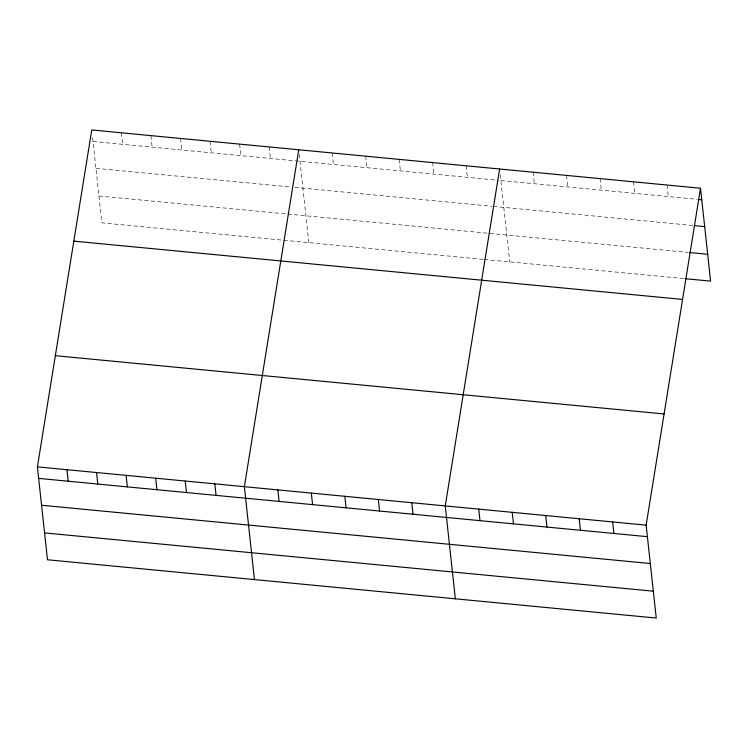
<?xml version="1.0" encoding="UTF-8"?>
<svg xmlns="http://www.w3.org/2000/svg" width="748" height="748" viewBox="0 0 748 748"><rect width="100%" height="100%" fill="white"/><g stroke="black" fill="none" stroke-linecap="round" stroke-linejoin="round"><path stroke-width="0.56" stroke-dasharray="3.74 2.81" d="M93.014 141.484L498.57 180.305M500.88 180.53L697.145 199.323M95.931 168.328L290.402 186.953M294.946 187.383L492.249 206.28M493.4 206.383L693.134 225.513M98.942 195.995L286.578 213.965M287.718 214.068L688.057 252.403M483.161 259.35L101.859 222.848L92.518 136.875M484.311 259.463L684.046 278.583M667.029 185.037L668.282 196.556M633.547 181.829L634.8 193.349M600.064 178.622L601.317 190.151M566.582 175.415L567.835 186.944M533.1 172.208L534.353 183.737M500.253 174.77L509.715 261.894M466.144 165.804L467.397 177.323M432.662 162.597L433.915 174.116M399.18 159.389L400.432 170.918M365.697 156.182L366.95 167.711M332.215 152.975L333.468 164.504M299.237 154.378L308.831 242.661M269.168 146.945L270.421 158.464M239.603 144.112L240.856 155.631M210.038 141.279L211.291 152.807M180.464 138.445L181.717 149.974M150.9 135.622L152.153 147.141M121.335 132.789L122.588 144.308"/><path stroke-width="1.12" d="M700.511 188.234L646.141 525.152L656.239 618.044L47.489 559.766L37.4 466.874L91.761 129.956L700.511 188.234L710.6 281.126L685.196 278.695M298.742 149.768L244.372 486.686L254.46 579.578M499.627 169.001L445.256 505.919L455.354 598.811M698.295 199.436L701.764 199.763M694.284 225.616L704.681 226.616M689.207 252.506L707.683 254.283M73.828 241.136L682.569 299.424M55.343 355.693L664.084 413.971M37.4 466.874L646.141 525.152M38.653 478.393L647.394 536.681M41.57 505.246L650.311 563.525M44.571 532.913L653.322 591.191M612.659 521.945L613.912 533.474M579.186 518.738L580.439 530.267M545.703 515.54L546.956 527.06M512.221 512.333L513.474 523.852M478.739 509.126L479.992 520.655M411.774 502.712L413.027 514.241M378.301 499.505L379.545 511.034M344.819 496.307L346.072 507.827M311.336 493.1L312.589 504.62M277.854 489.893L279.107 501.422M214.807 483.853L216.06 495.382M185.242 481.029L186.486 492.549M155.668 478.196L156.921 489.716M126.103 475.363L127.356 486.892M96.539 472.53L97.792 484.059M66.965 469.707L68.218 481.226"/></g></svg>
